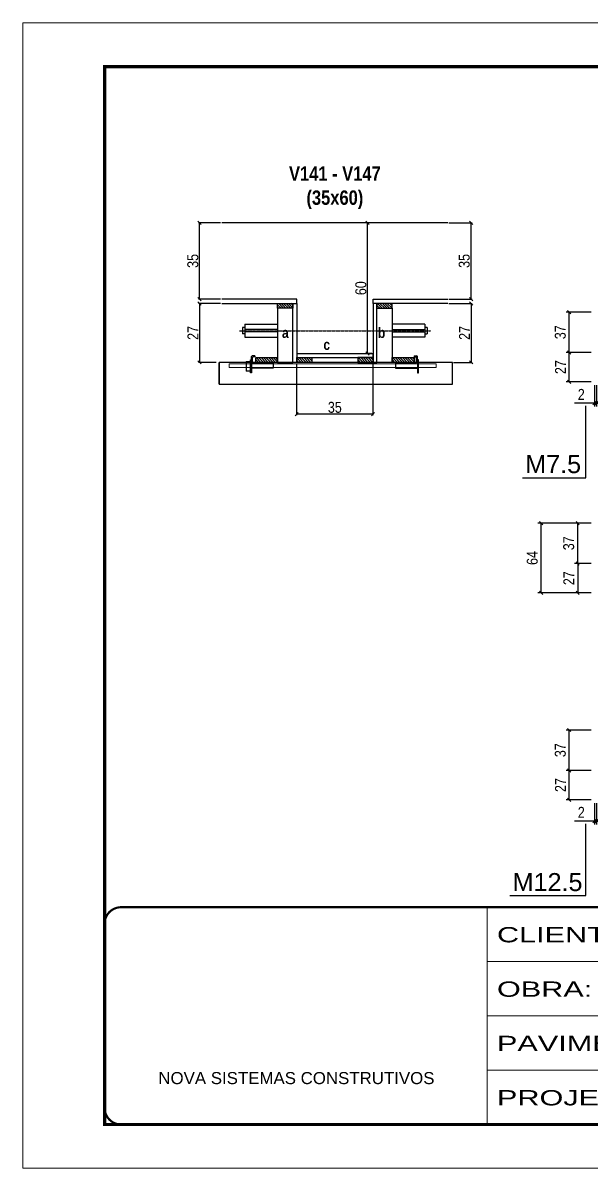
# Model space of a CAD drawing. Extents: x 3309 to 9590, y -2522 to 14608.
# Drawn here: x 3309 to 3830, y 10112 to 11162 of the extents above; entities that cross this region are included whole.
import ezdxf

# ---------------------------------------------------------------- set-up
doc = ezdxf.new("R2010")
doc.units = 0
for name, pattern in [('CONTINUO', [0]), ('DASHED', [0.75, 0.5, -0.25]), ('HIDDEN', [0.375, 0.25, -0.125])]:
    doc.linetypes.add(name, pattern=pattern)
for name, color, linetype in [('barrote', 251, 'Continuous'), ('COTA', 241, 'Continuous'), ('detalhes', 4, 'Continuous'), ('NOMENCLATURA', 7, 'Continuous'), ('Painéis', 200, 'Continuous'), ('presilha', 1, 'Continuous'), ('SARR_2.2x10', 60, 'Continuous'), ('SARR_2.2x7', 40, 'Continuous'), ('SARR_3.5x7', 81, 'Continuous'), ('TENSOR', 3, 'Continuous')]:
    doc.layers.add(name, color=color, linetype=linetype)
for name, color, linetype, lineweight in [('CONCRETO', 251, 'Continuous', 25), ('Folhas', 255, 'Continuous', 9), ('SARRAFO DE PRESSAO', 251, 'DASHED', 9), ('SCO-___-LAJ', 2, 'Continuous', 0)]:
    doc.layers.add(name, color=color, linetype=linetype, lineweight=lineweight)
doc.styles.add('ARIAL', font='arial.ttf')
doc.styles.add('COTA TECNICA', font='techl___.ttf', dxfattribs={"height": 10})
doc.styles.add('COTA TECNICA 2X', font='techl___.ttf', dxfattribs={"height": 10})
doc.styles.get("Standard").update_dxf_attribs({"font": 'arial.ttf'})
doc.styles.add('TECNICA', font='techb___.ttf', dxfattribs={"height": 10})
doc.styles.add('Tecnologia', font='')
doc.styles.get('Tecnologia').set_extended_font_data('Forgotten Futurist')
doc.dimstyles.new('PAINEL', dxfattribs={"dimtxt": 10, "dimasz": 3, "dimexe": 3, "dimexo": 3, "dimgap": 3, "dimtad": 1, "dimdec": 1, "dimzin": 12, "dimdsep": 46, "dimtxsty": 'COTA TECNICA', "dimblk1": 'OBLIQUE', "dimblk2": 'OBLIQUE', "dimsah": 1, "dimcen": 0.9, "dimclrd": 4, "dimclre": 4, "dimclrt": 240, "dimadec": 1, "dimazin": 3, "dimtfac": 1, "dimtdec": 1, "dimtmove": 0, "dimatfit": 3, "dimfxl": 1, "dimtolj": 1, "dimtzin": 12, "dimarcsym": 0})
doc.dimstyles.new('SECAO', dxfattribs={"dimscale": 0.333333, "dimtxt": 5, "dimasz": 9, "dimexe": 3, "dimexo": 3, "dimgap": 3, "dimtad": 1, "dimdec": 1, "dimlfac": 0.5, "dimzin": 12, "dimdsep": 46, "dimtxsty": 'COTA TECNICA 2X', "dimblk1": 'OBLIQUE', "dimblk2": 'OBLIQUE', "dimsah": 1, "dimcen": 0.9, "dimclrd": 4, "dimclre": 4, "dimclrt": 240, "dimadec": 1, "dimazin": 3, "dimtfac": 1, "dimtdec": 1, "dimtmove": 0, "dimatfit": 3, "dimfxl": 1, "dimtolj": 1, "dimtzin": 12, "dimarcsym": 0})

# ---------------------------------------------------------------- blocks, each defined once
blk = doc.blocks.new('9999999999')
at = {"color": 30, "linetype": 'CONTINUO'}
for p, q in [((98564.6, 34230.2), (98564.6, 34429.4)), ((98564.6, 34379.6), (99584, 34379.6)), ((98564.6, 34329.8), (99488, 34329.8)), ((98564.6, 34280), (99488, 34280))]:
    blk.add_line(p, q, dxfattribs=at)
at = {"color": 30, "linetype": 'CONTINUO', "const_width": 2}
blk.add_lwpolyline([(99584, 34230.2), (99584, 34414.4, 0.414214), (99569, 34429.4), (98229, 34429.4, 0.414214), (98214, 34414.4), (98214, 34245.2, 0.414214), (98229, 34230.2), (99584, 34230.2)], format="xyb", dxfattribs=at)
at = {"layer": 'Folhas'}
blk.add_lwpolyline([(98139, 34190.2), (99624, 34190.2), (99624, 35240.2), (98139, 35240.2)], close=True, dxfattribs=at)
at = {"layer": 'Folhas', "color": 30, "const_width": 3}
blk.add_lwpolyline([(98214, 34230.2), (99584, 34230.2), (99584, 35200.2), (98214, 35200.2)], close=True, dxfattribs=at)
at = {"color": 7, "linetype": 'Continuous', "ltscale": 5, "style": 'ARIAL'}
blk.add_text('NOVA SISTEMAS CONSTRUTIVOS', height=11.059, dxfattribs=at).set_placement((98263.2, 34267.2))
at = {"layer": 'Folhas', "color": 7, "style": 'Tecnologia', "width": 1.5}
for s, p in [('CLIENTE:', (98573.7, 34397.2)), ('OBRA:', (98573.7, 34347.3)), ('PAVIMENTO:', (98573.7, 34297.5)), ('PROJETO:', (98573.7, 34247.7))]:
    blk.add_text(s, height=14, dxfattribs=at).set_placement(p)
blk = doc.blocks.new('_Oblique')
at = {"color": 0, "linetype": 'ByBlock', "lineweight": -2}
blk.add_line((-0.5, -0.5), (0.5, 0.5), dxfattribs=at)
blk = doc.blocks.new('*D419')
at = {"layer": 'COTA', "color": 4, "lineweight": -2, "transparency": 16777216}
for p, q in [((3560.4, 10849.9), (3560.4, 10802.4)), ((3630.4, 10849.9), (3630.4, 10802.4)), ((3630.4, 10803.4), (3560.4, 10803.4))]:
    blk.add_line(p, q, dxfattribs=at)
at = {"layer": 'Defpoints', "color": 0, "transparency": 16777216}
for p in [(3560.4, 10850.9), (3630.4, 10850.9), (3560.4, 10803.4)]:
    blk.add_point(p, dxfattribs=at)
at = {"layer": 'COTA', "color": 4, "lineweight": -2, "transparency": 16777216, "xscale": 3, "yscale": 3, "zscale": 3, "rotation": 180}
blk.add_blockref('_Oblique', (3560.4, 10803.4), dxfattribs=at)
at = {"layer": 'COTA', "color": 4, "lineweight": -2, "transparency": 16777216, "xscale": 3, "yscale": 3, "zscale": 3}
blk.add_blockref('_Oblique', (3630.4, 10803.4), dxfattribs=at)
at = {"layer": 'COTA', "color": 240, "transparency": 16777216, "insert": (3595.4, 10809.6), "char_height": 10, "attachment_point": 5, "style": 'COTA TECNICA 2X'}
blk.add_mtext('\\A1;35', dxfattribs=at)
blk = doc.blocks.new('PRESILHA METÁLICA 1')
at = {"layer": 'presilha'}
for p, q in [((7.5, 10.6), (7.5, 19.9)), ((12, 21), (8.6, 21)), ((9, 11.6), (9, 18.9)), ((12, 19.5), (9.6, 19.5)), ((12, 21), (12, 19.5)), ((0, 13), (6, 13)), ((0, 13), (0, 0)), ((6, 0), (0, 0)), ((6, 15.5), (7.5, 15.5)), ((6, -2.5), (6, 15.5)), ((6, 13), (6, 0)), ((7.5, 15.5), (7.5, -2.5)), ((37.5, 4.1), (7.5, 4.1)), ((37.5, 11), (9.6, 11)), ((37.5, 11), (37.5, 4.1)), ((7.5, -2.5), (6, -2.5))]:
    blk.add_line(p, q, dxfattribs=at)
for centre, radius, start, end in [((8.6, 19.9), 1.14, 90, 180), ((9.6, 18.9), 0.57, 90, 180), ((9.6, 11.6), 0.57, 180, 270)]:
    blk.add_arc(centre, radius, start, end, dxfattribs=at)
blk = doc.blocks.new('PRESILHA METÁLICA 2')
at = {"layer": 'presilha'}
for p, q in [((-5.2, 23.5), (-5.2, 22)), ((-5.2, 23.5), (-1.9, 23.5)), ((-5.2, 22), (-2.8, 22)), ((-2.2, 14.1), (-2.2, 21.4)), ((0.8, 18), (-0.8, 18)), ((-0.8, 18), (-0.8, 0)), ((-0.8, 14.6), (-0.8, 22.4)), ((0.8, 0), (0.8, 18)), ((-30.8, 13.5), (-30.8, 6.6)), ((-30.8, 13.5), (-2.8, 13.5)), ((-30.8, 6.6), (-0.8, 6.6)), ((-0.8, 0), (0.8, 0))]:
    blk.add_line(p, q, dxfattribs=at)
for centre, radius, start, end in [((-2.8, 21.4), 0.57, 0, 90), ((-1.9, 22.4), 1.14, 0, 90), ((-2.8, 14.1), 0.57, 270, 0)]:
    blk.add_arc(centre, radius, start, end, dxfattribs=at)
blk = doc.blocks.new('*D420')
at = {"layer": 'COTA', "color": 4, "lineweight": -2, "transparency": 16777216}
for p, q in [((3490.7, 10904.9), (3470.4, 10904.9)), ((3471.4, 10904.9), (3471.4, 10850.9)), ((3486.6, 10850.9), (3470.4, 10850.9))]:
    blk.add_line(p, q, dxfattribs=at)
at = {"layer": 'Defpoints', "color": 0, "transparency": 16777216}
for p in [(3491.7, 10904.9), (3471.4, 10850.9), (3487.6, 10850.9)]:
    blk.add_point(p, dxfattribs=at)
at = {"layer": 'COTA', "color": 4, "lineweight": -2, "transparency": 16777216, "xscale": 3, "yscale": 3, "zscale": 3}
for p, rotation in [((3471.4, 10904.9), 90), ((3471.4, 10850.9), 270)]:
    blk.add_blockref('_Oblique', p, dxfattribs=dict(at, rotation=rotation))
at = {"layer": 'COTA', "color": 240, "transparency": 16777216, "insert": (3465.3, 10877.9), "char_height": 10, "attachment_point": 5, "rotation": 90, "style": 'COTA TECNICA 2X'}
blk.add_mtext('\\A1;27', dxfattribs=at)
blk = doc.blocks.new('*D421')
at = {"layer": 'COTA', "color": 4, "lineweight": -2, "transparency": 16777216}
for p, q in [((3700.1, 10904.9), (3721.4, 10904.9)), ((3720.4, 10904.9), (3720.4, 10850.9)), ((3704.3, 10850.9), (3721.4, 10850.9))]:
    blk.add_line(p, q, dxfattribs=at)
at = {"layer": 'Defpoints', "color": 0, "transparency": 16777216}
for p in [(3699.1, 10904.9), (3703.3, 10850.9), (3720.4, 10850.9)]:
    blk.add_point(p, dxfattribs=at)
at = {"layer": 'COTA', "color": 4, "lineweight": -2, "transparency": 16777216, "xscale": 3, "yscale": 3, "zscale": 3}
for p, rotation in [((3720.4, 10904.9), 90), ((3720.4, 10850.9), 270)]:
    blk.add_blockref('_Oblique', p, dxfattribs=dict(at, rotation=rotation))
at = {"layer": 'COTA', "color": 240, "transparency": 16777216, "insert": (3714.3, 10877.9), "char_height": 10, "attachment_point": 5, "rotation": 90, "style": 'COTA TECNICA 2X'}
blk.add_mtext('\\A1;27', dxfattribs=at)
blk = doc.blocks.new('*D417')
at = {"layer": 'COTA', "color": 4, "lineweight": -2, "transparency": 16777216}
for p, q in [((3629.4, 10978.9), (3624.4, 10978.9)), ((3625.4, 10858.9), (3625.4, 10978.9)), ((3629.4, 10858.9), (3624.4, 10858.9))]:
    blk.add_line(p, q, dxfattribs=at)
at = {"layer": 'Defpoints', "color": 0, "transparency": 16777216}
for p in [(3625.4, 10978.9), (3630.4, 10978.9), (3630.4, 10858.9)]:
    blk.add_point(p, dxfattribs=at)
at = {"layer": 'COTA', "color": 4, "lineweight": -2, "transparency": 16777216, "xscale": 3, "yscale": 3, "zscale": 3}
for p, rotation in [((3625.4, 10978.9), 90), ((3625.4, 10858.9), 270)]:
    blk.add_blockref('_Oblique', p, dxfattribs=dict(at, rotation=rotation))
at = {"layer": 'COTA', "color": 240, "transparency": 16777216, "insert": (3619.3, 10918.9), "char_height": 10, "attachment_point": 5, "rotation": 90, "style": 'COTA TECNICA 2X'}
blk.add_mtext('\\A1;60', dxfattribs=at)
blk = doc.blocks.new('*D418')
at = {"layer": 'COTA', "color": 4, "lineweight": -2, "transparency": 16777216}
for p, q in [((3700.1, 10978.9), (3721.4, 10978.9)), ((3720.4, 10908.9), (3720.4, 10978.9)), ((3700.1, 10908.9), (3721.4, 10908.9))]:
    blk.add_line(p, q, dxfattribs=at)
at = {"layer": 'Defpoints', "color": 0, "transparency": 16777216}
for p in [(3699.1, 10978.9), (3720.4, 10978.9), (3699.1, 10908.9)]:
    blk.add_point(p, dxfattribs=at)
at = {"layer": 'COTA', "color": 4, "lineweight": -2, "transparency": 16777216, "xscale": 3, "yscale": 3, "zscale": 3}
for p, rotation in [((3720.4, 10978.9), 90), ((3720.4, 10908.9), 270)]:
    blk.add_blockref('_Oblique', p, dxfattribs=dict(at, rotation=rotation))
at = {"layer": 'COTA', "color": 240, "transparency": 16777216, "insert": (3714.1, 10943.9), "char_height": 10, "attachment_point": 5, "rotation": 90, "style": 'COTA TECNICA 2X'}
blk.add_mtext('\\A1;35', dxfattribs=at)
blk = doc.blocks.new('*D422')
at = {"layer": 'COTA', "color": 4, "lineweight": -2, "transparency": 16777216}
for p, q in [((3490.7, 10978.9), (3470.4, 10978.9)), ((3471.4, 10908.9), (3471.4, 10978.9)), ((3490.7, 10908.9), (3470.4, 10908.9))]:
    blk.add_line(p, q, dxfattribs=at)
at = {"layer": 'Defpoints', "color": 0, "transparency": 16777216}
for p in [(3471.4, 10978.9), (3491.7, 10978.9), (3491.7, 10908.9)]:
    blk.add_point(p, dxfattribs=at)
at = {"layer": 'COTA', "color": 4, "lineweight": -2, "transparency": 16777216, "xscale": 3, "yscale": 3, "zscale": 3}
for p, rotation in [((3471.4, 10978.9), 90), ((3471.4, 10908.9), 270)]:
    blk.add_blockref('_Oblique', p, dxfattribs=dict(at, rotation=rotation))
at = {"layer": 'COTA', "color": 240, "transparency": 16777216, "insert": (3465.2, 10943.9), "char_height": 10, "attachment_point": 5, "rotation": 90, "style": 'COTA TECNICA 2X'}
blk.add_mtext('\\A1;35', dxfattribs=at)
blk = doc.blocks.new('*D433')
at = {"layer": 'COTA', "color": 4, "lineweight": -2, "transparency": 16777216}
for p, q in [((3833.5, 10830), (3833.5, 10810.5)), ((3835.5, 10830), (3835.5, 10810.5)), ((3833.5, 10813.5), (3815.3, 10813.5)), ((3835.5, 10813.5), (3833.5, 10813.5)), ((3835.5, 10813.5), (3838.5, 10813.5))]:
    blk.add_line(p, q, dxfattribs=at)
at = {"layer": 'Defpoints', "color": 0, "transparency": 16777216}
for p in [(3833.5, 10833), (3835.5, 10833), (3833.5, 10813.5)]:
    blk.add_point(p, dxfattribs=at)
at = {"layer": 'COTA', "color": 4, "lineweight": -2, "transparency": 16777216, "xscale": 3, "yscale": 3, "zscale": 3}
blk.add_blockref('_Oblique', (3833.5, 10813.5), dxfattribs=at)
at = {"layer": 'COTA', "color": 4, "lineweight": -2, "transparency": 16777216, "xscale": 3, "yscale": 3, "zscale": 3, "rotation": 180}
blk.add_blockref('_Oblique', (3835.5, 10813.5), dxfattribs=at)
at = {"layer": 'COTA', "color": 240, "transparency": 16777216, "insert": (3821.4, 10821.5), "char_height": 10, "attachment_point": 5, "style": 'COTA TECNICA'}
blk.add_mtext('\\A1;2', dxfattribs=at)
blk = doc.blocks.new('*D442')
at = {"layer": 'COTA', "color": 4, "lineweight": -2, "transparency": 16777216}
for p, q in [((3830.5, 10860), (3807.4, 10860)), ((3810.4, 10833), (3810.4, 10860)), ((3830.5, 10833), (3807.4, 10833))]:
    blk.add_line(p, q, dxfattribs=at)
at = {"layer": 'Defpoints', "color": 0, "transparency": 16777216}
for p in [(3810.4, 10860), (3833.5, 10860), (3833.5, 10833)]:
    blk.add_point(p, dxfattribs=at)
at = {"layer": 'COTA', "color": 4, "lineweight": -2, "transparency": 16777216, "xscale": 3, "yscale": 3, "zscale": 3}
for p, rotation in [((3810.4, 10860), 90), ((3810.4, 10833), 270)]:
    blk.add_blockref('_Oblique', p, dxfattribs=dict(at, rotation=rotation))
at = {"layer": 'COTA', "color": 240, "transparency": 16777216, "insert": (3802.4, 10846.5), "char_height": 10, "attachment_point": 5, "rotation": 90, "style": 'COTA TECNICA'}
blk.add_mtext('\\A1;27', dxfattribs=at)
blk = doc.blocks.new('*D443')
at = {"layer": 'COTA', "color": 4, "lineweight": -2, "transparency": 16777216}
for p, q in [((3830.5, 10897), (3807.4, 10897)), ((3810.4, 10860), (3810.4, 10897)), ((3830.5, 10860), (3807.4, 10860))]:
    blk.add_line(p, q, dxfattribs=at)
at = {"layer": 'Defpoints', "color": 0, "transparency": 16777216}
for p in [(3810.4, 10897), (3833.5, 10897), (3833.5, 10860)]:
    blk.add_point(p, dxfattribs=at)
at = {"layer": 'COTA', "color": 4, "lineweight": -2, "transparency": 16777216, "xscale": 3, "yscale": 3, "zscale": 3}
for p, rotation in [((3810.4, 10897), 90), ((3810.4, 10860), 270)]:
    blk.add_blockref('_Oblique', p, dxfattribs=dict(at, rotation=rotation))
at = {"layer": 'COTA', "color": 240, "transparency": 16777216, "insert": (3802.2, 10878.5), "char_height": 10, "attachment_point": 5, "rotation": 90, "style": 'COTA TECNICA'}
blk.add_mtext('\\A1;37', dxfattribs=at)
blk = doc.blocks.new('*D486')
at = {"layer": 'COTA', "color": 4, "lineweight": -2, "transparency": 16777216}
for p, q in [((3830.5, 10703.5), (3781.6, 10703.5)), ((3784.6, 10639.5), (3784.6, 10703.5)), ((3830.5, 10639.5), (3781.6, 10639.5))]:
    blk.add_line(p, q, dxfattribs=at)
at = {"layer": 'Defpoints', "color": 0, "transparency": 16777216}
for p in [(3784.6, 10703.5), (3833.5, 10703.5), (3833.5, 10639.5)]:
    blk.add_point(p, dxfattribs=at)
at = {"layer": 'COTA', "color": 4, "lineweight": -2, "transparency": 16777216, "xscale": 3, "yscale": 3, "zscale": 3}
for p, rotation in [((3784.6, 10703.5), 90), ((3784.6, 10639.5), 270)]:
    blk.add_blockref('_Oblique', p, dxfattribs=dict(at, rotation=rotation))
at = {"layer": 'COTA', "color": 240, "transparency": 16777216, "insert": (3776.5, 10671.5), "char_height": 10, "attachment_point": 5, "rotation": 90, "style": 'COTA TECNICA'}
blk.add_mtext('\\A1;64', dxfattribs=at)
blk = doc.blocks.new('*D492')
at = {"layer": 'COTA', "color": 4, "lineweight": -2, "transparency": 16777216}
for p, q in [((3830.5, 10703.5), (3815.1, 10703.5)), ((3818.1, 10666.5), (3818.1, 10703.5)), ((3830.5, 10666.5), (3815.1, 10666.5))]:
    blk.add_line(p, q, dxfattribs=at)
at = {"layer": 'Defpoints', "color": 0, "transparency": 16777216}
for p in [(3818.1, 10703.5), (3833.5, 10703.5), (3833.5, 10666.5)]:
    blk.add_point(p, dxfattribs=at)
at = {"layer": 'COTA', "color": 4, "lineweight": -2, "transparency": 16777216, "xscale": 3, "yscale": 3, "zscale": 3}
for p, rotation in [((3818.1, 10703.5), 90), ((3818.1, 10666.5), 270)]:
    blk.add_blockref('_Oblique', p, dxfattribs=dict(at, rotation=rotation))
at = {"layer": 'COTA', "color": 240, "transparency": 16777216, "insert": (3809.9, 10685), "char_height": 10, "attachment_point": 5, "rotation": 90, "style": 'COTA TECNICA'}
blk.add_mtext('\\A1;37', dxfattribs=at)
blk = doc.blocks.new('*D493')
at = {"layer": 'COTA', "color": 4, "lineweight": -2, "transparency": 16777216}
for p, q in [((3830.5, 10666.5), (3815.1, 10666.5)), ((3818.1, 10666.5), (3818.1, 10639.5)), ((3830.5, 10639.5), (3815.1, 10639.5))]:
    blk.add_line(p, q, dxfattribs=at)
at = {"layer": 'Defpoints', "color": 0, "transparency": 16777216}
for p in [(3833.5, 10666.5), (3818.1, 10639.5), (3833.5, 10639.5)]:
    blk.add_point(p, dxfattribs=at)
at = {"layer": 'COTA', "color": 4, "lineweight": -2, "transparency": 16777216, "xscale": 3, "yscale": 3, "zscale": 3}
for p, rotation in [((3818.1, 10666.5), 90), ((3818.1, 10639.5), 270)]:
    blk.add_blockref('_Oblique', p, dxfattribs=dict(at, rotation=rotation))
at = {"layer": 'COTA', "color": 240, "transparency": 16777216, "insert": (3810, 10653), "char_height": 10, "attachment_point": 5, "rotation": 90, "style": 'COTA TECNICA'}
blk.add_mtext('\\A1;27', dxfattribs=at)
blk = doc.blocks.new('*D496')
at = {"layer": 'COTA', "color": 4, "lineweight": -2, "transparency": 16777216}
for p, q in [((3833.5, 10446.8), (3833.5, 10427.3)), ((3835.5, 10446.8), (3835.5, 10427.3)), ((3833.5, 10430.3), (3815.3, 10430.3)), ((3835.5, 10430.3), (3833.5, 10430.3)), ((3835.5, 10430.3), (3838.5, 10430.3))]:
    blk.add_line(p, q, dxfattribs=at)
at = {"layer": 'Defpoints', "color": 0, "transparency": 16777216}
for p in [(3833.5, 10449.8), (3835.5, 10449.8), (3833.5, 10430.3)]:
    blk.add_point(p, dxfattribs=at)
at = {"layer": 'COTA', "color": 4, "lineweight": -2, "transparency": 16777216, "xscale": 3, "yscale": 3, "zscale": 3}
blk.add_blockref('_Oblique', (3833.5, 10430.3), dxfattribs=at)
at = {"layer": 'COTA', "color": 4, "lineweight": -2, "transparency": 16777216, "xscale": 3, "yscale": 3, "zscale": 3, "rotation": 180}
blk.add_blockref('_Oblique', (3835.5, 10430.3), dxfattribs=at)
at = {"layer": 'COTA', "color": 240, "transparency": 16777216, "insert": (3821.4, 10438.3), "char_height": 10, "attachment_point": 5, "style": 'COTA TECNICA'}
blk.add_mtext('\\A1;2', dxfattribs=at)
blk = doc.blocks.new('*D505')
at = {"layer": 'COTA', "color": 4, "lineweight": -2, "transparency": 16777216}
for p, q in [((3830.5, 10476.8), (3807.4, 10476.8)), ((3810.4, 10449.8), (3810.4, 10476.8)), ((3830.5, 10449.8), (3807.4, 10449.8))]:
    blk.add_line(p, q, dxfattribs=at)
at = {"layer": 'Defpoints', "color": 0, "transparency": 16777216}
for p in [(3810.4, 10476.8), (3833.5, 10476.8), (3833.5, 10449.8)]:
    blk.add_point(p, dxfattribs=at)
at = {"layer": 'COTA', "color": 4, "lineweight": -2, "transparency": 16777216, "xscale": 3, "yscale": 3, "zscale": 3}
for p, rotation in [((3810.4, 10476.8), 90), ((3810.4, 10449.8), 270)]:
    blk.add_blockref('_Oblique', p, dxfattribs=dict(at, rotation=rotation))
at = {"layer": 'COTA', "color": 240, "transparency": 16777216, "insert": (3802.4, 10463.3), "char_height": 10, "attachment_point": 5, "rotation": 90, "style": 'COTA TECNICA'}
blk.add_mtext('\\A1;27', dxfattribs=at)
blk = doc.blocks.new('*D506')
at = {"layer": 'COTA', "color": 4, "lineweight": -2, "transparency": 16777216}
for p, q in [((3830.5, 10513.8), (3807.4, 10513.8)), ((3810.4, 10476.8), (3810.4, 10513.8)), ((3830.5, 10476.8), (3807.4, 10476.8))]:
    blk.add_line(p, q, dxfattribs=at)
at = {"layer": 'Defpoints', "color": 0, "transparency": 16777216}
for p in [(3810.4, 10513.8), (3833.5, 10513.8), (3833.5, 10476.8)]:
    blk.add_point(p, dxfattribs=at)
at = {"layer": 'COTA', "color": 4, "lineweight": -2, "transparency": 16777216, "xscale": 3, "yscale": 3, "zscale": 3}
for p, rotation in [((3810.4, 10513.8), 90), ((3810.4, 10476.8), 270)]:
    blk.add_blockref('_Oblique', p, dxfattribs=dict(at, rotation=rotation))
at = {"layer": 'COTA', "color": 240, "transparency": 16777216, "insert": (3802.2, 10495.3), "char_height": 10, "attachment_point": 5, "rotation": 90, "style": 'COTA TECNICA'}
blk.add_mtext('\\A1;37', dxfattribs=at)

msp = doc.modelspace()

# ---------------------------------------------------------------- hatches: boundary and pattern name
at = {"layer": 'SARR_2.2x10'}
h = msp.add_hatch(dxfattribs=at)
h.set_pattern_fill('ANSI31', color=256, scale=0.5, angle=90)
h.set_pattern_definition([(135, (36716.3781, -112661.3136), (-1.122532015, -1.122532015), [])])
h.paths.add_polyline_path([(3522.84, 10855.26), (3522.84, 10850.86), (3542.84, 10850.86), (3542.84, 10855.26)])
h = msp.add_hatch(dxfattribs=at)
h.set_pattern_fill('ANSI31', color=256, scale=0.5, angle=90)
h.set_pattern_definition([(135, (36841.5781, -112661.3136), (-1.122532015, -1.122532015), [])])
h.paths.add_polyline_path([(3648.04, 10855.26), (3648.04, 10850.86), (3668.04, 10850.86), (3668.04, 10855.26)])
at = {"layer": 'SARR_2.2x7'}
h = msp.add_hatch(dxfattribs=at)
h.set_pattern_fill('ANSI31', color=256, scale=0.5, angle=90)
h.set_pattern_definition([(135, (36730.3781, -112611.7136), (-1.122532015, -1.122532015), [])])
h.paths.add_polyline_path([(3556.84, 10904.86), (3556.84, 10900.46), (3542.84, 10900.46), (3542.84, 10904.86)])
h = msp.add_hatch(dxfattribs=at)
h.set_pattern_fill('ANSI31', color=256, scale=0.5, angle=90)
h.set_pattern_definition([(135, (36742.3781, -112611.7136), (-1.122532015, -1.122532015), [])])
h.paths.add_polyline_path([(3634.04, 10904.86), (3634.04, 10900.46), (3648.04, 10900.46), (3648.04, 10904.86)])
h = msp.add_hatch(dxfattribs=at)
h.set_pattern_fill('ANSI31', color=256, scale=0.5, angle=90)
h.set_pattern_definition([(135, (36795.9781, -112661.3136), (-1.122532015, -1.122532015), [])])
h.paths.add_polyline_path([(3574.44, 10850.86), (3574.44, 10855.26), (3560.44, 10855.26), (3560.44, 10850.86)])
h = msp.add_hatch(dxfattribs=at)
h.set_pattern_fill('ANSI31', color=256, scale=0.5, angle=90)
h.set_pattern_definition([(135, (36827.9781, -112661.3136), (-1.122532015, -1.122532015), [])])
h.paths.add_polyline_path([(3616.44, 10855.26), (3616.44, 10850.86), (3630.44, 10850.86), (3630.44, 10855.26)])

# ---------------------------------------------------------------- linework, layer by layer
at = {"ltscale": 3}
for p, q in [((3510.84, 10882.93), (3510.84, 10876.93)), ((3512.84, 10882.93), (3510.84, 10882.93)), ((3512.84, 10885.93), (3512.84, 10873.93)), ((3512.84, 10885.93), (3542.84, 10885.93)), ((3542.84, 10880.93), (3512.84, 10880.93)), ((3542.84, 10878.93), (3512.84, 10878.93)), ((3678.04, 10885.93), (3648.04, 10885.93)), ((3648.04, 10880.93), (3678.04, 10880.93)), ((3648.04, 10878.93), (3678.04, 10878.93)), ((3678.04, 10885.93), (3678.04, 10873.93)), ((3680.04, 10882.93), (3678.04, 10882.93)), ((3680.04, 10882.93), (3680.04, 10876.93)), ((3512.84, 10876.93), (3510.84, 10876.93)), ((3512.84, 10873.93), (3542.84, 10873.93)), ((3678.04, 10873.93), (3648.04, 10873.93)), ((3678.04, 10876.93), (3680.04, 10876.93))]:
    msp.add_line(p, q, dxfattribs=at)
at = {"layer": 'barrote'}
msp.add_lwpolyline([(3489.38, 10830.86), (3703.3, 10830.86), (3703.3, 10850.86), (3489.38, 10850.86)], close=True, dxfattribs=at)
at = {"layer": 'CONCRETO', "linetype": 'Continuous'}
msp.add_line((3699.14, 10978.86), (3491.74, 10978.86), dxfattribs=at)
at = {"layer": 'detalhes', "color": 250}
msp.add_line((3489.38, 10830.86), (3489.38, 10850.86), dxfattribs=at)
at = {"layer": 'NOMENCLATURA', "linetype": 'Continuous'}
for p, q in [((3825.54, 10745.13), (3825.54, 10810.94)), ((3767.46, 10745.13), (3825.54, 10745.13)), ((3825.54, 10361.93), (3825.54, 10427.74)), ((3755.9, 10361.93), (3825.54, 10361.93))]:
    msp.add_line(p, q, dxfattribs=at)
at = {"layer": 'Painéis', "linetype": 'Continuous', "elevation": 0}
for points in [[(3491.74, 10904.86), (3560.44, 10904.86), (3560.44, 10908.86), (3491.74, 10908.86)], [(3699.14, 10904.86), (3630.44, 10904.86), (3630.44, 10908.86), (3699.14, 10908.86)]]:
    msp.add_lwpolyline(points, dxfattribs=at)
at = {"layer": 'Painéis', "linetype": 'Continuous'}
for points in [[(3556.84, 10850.86), (3556.84, 10904.86), (3560.44, 10904.86), (3560.44, 10850.86)], [(3634.04, 10850.86), (3634.04, 10904.86), (3630.44, 10904.86), (3630.44, 10850.86)], [(3630.44, 10858.86), (3560.44, 10858.86), (3560.44, 10855.26), (3630.44, 10855.26)]]:
    msp.add_lwpolyline(points, close=True, dxfattribs=at)
at = {"layer": 'SARR_2.2x10'}
for points in [[(3522.84, 10855.26), (3542.84, 10855.26), (3542.84, 10850.86), (3522.84, 10850.86)], [(3648.04, 10855.26), (3668.04, 10855.26), (3668.04, 10850.86), (3648.04, 10850.86)]]:
    msp.add_lwpolyline(points, close=True, dxfattribs=at)
at = {"layer": 'SARR_2.2x7', "elevation": 0}
for points in [[(3542.84, 10904.86), (3556.84, 10904.86), (3556.84, 10900.46), (3542.84, 10900.46)], [(3648.04, 10904.86), (3634.04, 10904.86), (3634.04, 10900.46), (3648.04, 10900.46)]]:
    msp.add_lwpolyline(points, close=True, dxfattribs=at)
at = {"layer": 'SARR_2.2x7'}
for points in [[(3560.44, 10855.26), (3574.44, 10855.26), (3574.44, 10850.86), (3560.44, 10850.86)], [(3630.44, 10855.26), (3616.44, 10855.26), (3616.44, 10850.86), (3630.44, 10850.86)]]:
    msp.add_lwpolyline(points, close=True, dxfattribs=at)
at = {"layer": 'SARR_3.5x7'}
for points in [[(3556.84, 10900.46), (3542.84, 10900.46), (3542.84, 10850.86), (3556.84, 10850.86)], [(3634.04, 10900.46), (3648.04, 10900.46), (3648.04, 10850.86), (3634.04, 10850.86)]]:
    msp.add_lwpolyline(points, close=True, dxfattribs=at)
at = {"layer": 'SCO-___-LAJ', "color": 1}
msp.add_lwpolyline([(3498.39, 10849.52), (3688.22, 10849.52), (3688.22, 10846.32), (3498.39, 10846.32)], close=True, dxfattribs=at)
at = {"layer": 'TENSOR', "linetype": 'HIDDEN', "ltscale": 0.5}
msp.add_line((3507.84, 10879.93), (3683.34, 10879.93), dxfattribs=at)

# ---------------------------------------------------------------- block references
at = {"layer": 'presilha', "xscale": 0.6666666666666666, "yscale": 0.6666666666666666, "zscale": 0.6666666666666666}
for name, p in [('PRESILHA METÁLICA 1', (3513.97, 10842.89)), ('PRESILHA METÁLICA 2', (3671.72, 10841.22))]:
    msp.add_blockref(name, p, dxfattribs=at)
at = {"layer": 'SARRAFO DE PRESSAO', "color": 6, "linetype": 'ByBlock'}
msp.add_blockref('9999999999', (-94829.61, -24078.07), dxfattribs=at)

# ---------------------------------------------------------------- texts
at = {"layer": 'detalhes', "style": 'TECNICA'}
for s, p in [('a', (3546.97, 10873.29)), ('b', (3634.94, 10873.28)), ('c', (3584.93, 10862.33))]:
    msp.add_text(s, height=9.6, dxfattribs=at).set_placement(p)
at = {"layer": 'NOMENCLATURA', "linetype": 'Continuous'}
for s, p in [('M7.5', (3770.02, 10749.33)), ('M12.5', (3758.46, 10366.13))]:
    msp.add_text(s, height=16.5, dxfattribs=at).set_placement(p)
at = {"layer": 'NOMENCLATURA', "insert": (3595.44, 11030.55), "char_height": 13.2, "attachment_point": 2, "style": 'TECNICA'}
msp.add_mtext_dynamic_manual_height_columns('V141 - V147\\P(35x60)', width=300.2766, gutter_width=1, heights=[0], dxfattribs=at)

# ---------------------------------------------------------------- dimensions: what is measured, and where the dimension line sits
at = {"layer": 'COTA'}
for base, p1, p2, dimstyle, picture, middle in [((3471.39, 10978.86), (3491.74, 10908.86), (3491.74, 10978.86), 'SECAO', '*D422', (3465.17, 10943.86)), ((3625.37, 10978.86), (3630.44, 10858.86), (3630.44, 10978.86), 'SECAO', '*D417', (3619.26, 10918.86)), ((3720.36, 10978.86), (3699.14, 10908.86), (3699.14, 10978.86), 'SECAO', '*D418', (3714.14, 10943.86)), ((3471.39, 10850.86, 0), (3491.74, 10904.86), (3487.63, 10850.86, 0), 'SECAO', '*D420', (3465.32, 10877.86, 0)), ((3720.36, 10850.86, 0), (3699.14, 10904.86), (3703.25, 10850.86, 0), 'SECAO', '*D421', (3714.28, 10877.86, 0)), ((3810.45, 10897.02), (3833.45, 10860.02), (3833.45, 10897.02), 'PAINEL', '*D443', (3802.23, 10878.52)), ((3810.45, 10860.02), (3833.45, 10833.02), (3833.45, 10860.02), 'PAINEL', '*D442', (3802.38, 10846.52)), ((3784.61, 10703.51), (3833.45, 10639.51), (3833.45, 10703.51), 'PAINEL', '*D486', (3776.51, 10671.51)), ((3818.1, 10703.51), (3833.45, 10666.51), (3833.45, 10703.51), 'PAINEL', '*D492', (3809.88, 10685.01)), ((3818.1, 10639.51), (3833.45, 10666.51), (3833.45, 10639.51), 'PAINEL', '*D493', (3810.03, 10653.01)), ((3810.45, 10513.82), (3833.45, 10476.82), (3833.45, 10513.82), 'PAINEL', '*D506', (3802.23, 10495.32)), ((3810.45, 10476.82), (3833.45, 10449.82), (3833.45, 10476.82), 'PAINEL', '*D505', (3802.38, 10463.32))]:
    dim = msp.add_linear_dim(base=base, p1=p1, p2=p2, angle=90, dimstyle=dimstyle, dxfattribs=at)
    dim.commit()
    dim.dimension.update_dxf_attribs({"geometry": picture, "text_midpoint": middle})
dim = msp.add_linear_dim(base=(3560.44, 10803.38), p1=(3630.44, 10850.86), p2=(3560.44, 10850.86), angle=180, dimstyle='SECAO', dxfattribs=at)
dim.commit()
dim.dimension.update_dxf_attribs({"geometry": '*D419', "text_midpoint": (3595.44, 10803.38), "dimtype": 160})
for base, p1, p2, picture, middle in [((3833.45, 10813.45), (3835.45, 10833.02), (3833.45, 10833.02), '*D433', (3821.4, 10821.45)), ((3833.45, 10430.26), (3835.45, 10449.82), (3833.45, 10449.82), '*D496', (3821.4, 10438.26))]:
    dim = msp.add_linear_dim(base=base, p1=p1, p2=p2, dimstyle='PAINEL', dxfattribs=at)
    dim.commit()
    dim.dimension.update_dxf_attribs({"geometry": picture, "text_midpoint": middle})

doc.saveas('drawing.dxf')
